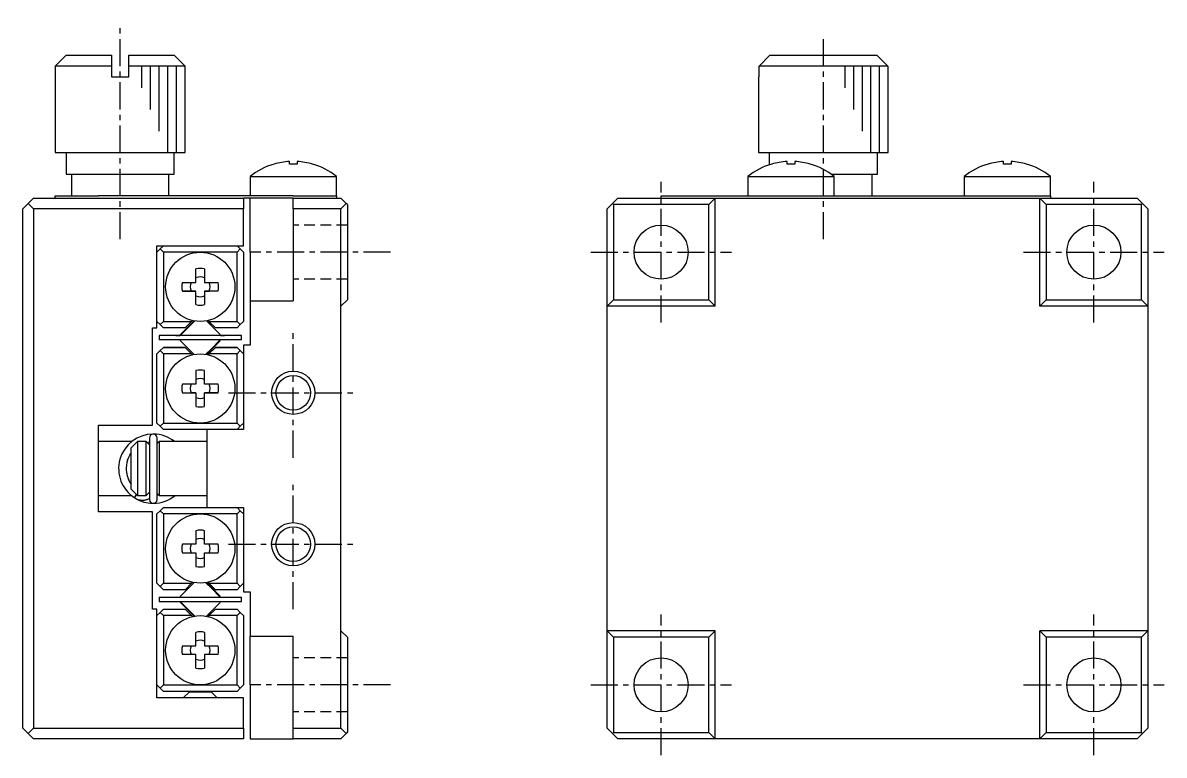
# Model space of a CAD drawing. Extents: x 10 to 156, y 10 to 103.
# Drawn here: x 103.2 to 156, y 44.7 to 78.5 of the extents above; entities that cross this region are included whole.
import ezdxf

# ---------------------------------------------------------------- set-up
doc = ezdxf.new("R2010")
doc.units = 0
doc.linetypes.add('CENTER', pattern=[2, 1.25, -0.25, 0.25, -0.25])
doc.linetypes.add('DASHED', pattern=[0.75, 0.5, -0.25])
doc.layers.get('0').update_dxf_attribs({"linetype": 'CONTINUOUS'})
doc.layers.add('CENTER', color=1, linetype='CENTER')

msp = doc.modelspace()

# ---------------------------------------------------------------- linework, layer by layer
at = {"color": 7, "linetype": 'CONTINUOUS'}
for p, q in [((105.232, 77.031), (104.732, 76.531)), ((105.232, 77.031), (107.332, 77.031)), ((107.332, 77.031), (107.332, 76.531)), ((108.132, 77.031), (110.232, 77.031)), ((108.132, 76.531), (108.132, 77.031)), ((110.732, 76.531), (110.232, 77.031)), ((137.258, 76.531), (137.764, 77.031)), ((137.764, 77.031), (142.7, 77.031)), ((142.7, 77.031), (143.205, 76.531)), ((107.332, 76.531), (104.732, 76.531)), ((104.732, 76.531), (104.732, 72.531)), ((107.332, 76.531), (107.332, 76.031)), ((110.732, 76.531), (108.132, 76.531)), ((108.132, 76.031), (108.132, 76.531)), ((110.732, 72.531), (110.732, 76.531)), ((143.205, 76.531), (137.258, 76.531)), ((137.258, 76.031), (137.258, 76.531)), ((143.205, 76.531), (143.205, 76.031)), ((107.332, 76.031), (108.132, 76.031)), ((137.232, 76.031), (137.258, 76.031)), ((137.232, 76.031), (137.232, 72.531)), ((143.205, 76.031), (143.232, 76.031)), ((143.232, 72.531), (143.232, 76.031)), ((104.732, 72.531), (110.732, 72.531)), ((105.232, 72.531), (105.232, 71.531)), ((110.232, 71.531), (110.232, 72.531)), ((137.232, 72.531), (143.232, 72.531)), ((137.732, 72.531), (137.732, 71.971)), ((142.732, 71.531), (142.732, 72.531)), ((114.845, 72.001), (114.843, 72.005)), ((115.552, 72.001), (115.552, 72.121)), ((115.912, 72.001), (115.552, 72.001)), ((115.912, 72.121), (115.912, 72.001)), ((116.62, 72.005), (116.618, 72.001)), ((137.845, 72.001), (137.843, 72.005)), ((138.552, 72.001), (138.552, 72.121)), ((138.912, 72.001), (138.552, 72.001)), ((138.912, 72.121), (138.912, 72.001)), ((139.62, 72.005), (139.618, 72.001)), ((147.845, 72.001), (147.843, 72.005)), ((148.552, 72.001), (148.552, 72.121)), ((148.912, 72.001), (148.552, 72.001)), ((148.912, 72.121), (148.912, 72.001)), ((149.62, 72.005), (149.618, 72.001)), ((105.232, 71.531), (110.232, 71.531)), ((105.482, 71.531), (105.482, 70.531)), ((109.982, 70.531), (109.982, 71.531)), ((113.732, 71.429), (117.732, 71.429)), ((113.732, 71.429), (113.732, 70.531)), ((117.732, 70.531), (117.732, 71.429)), ((136.732, 71.429), (138.732, 71.429)), ((136.732, 71.429), (136.732, 70.531)), ((138.732, 71.429), (140.732, 71.429)), ((140.597, 71.531), (142.732, 71.531)), ((140.732, 70.531), (140.732, 71.429)), ((142.482, 70.531), (142.482, 71.531)), ((146.732, 71.429), (148.732, 71.429)), ((146.732, 71.429), (146.732, 70.531)), ((148.732, 71.429), (150.732, 71.429)), ((150.732, 70.531), (150.732, 71.429)), ((103.482, 70.181), (103.232, 69.931)), ((103.732, 70.431), (103.482, 70.181)), ((103.482, 70.181), (103.732, 69.931)), ((103.732, 70.431), (113.432, 70.431)), ((104.732, 70.431), (104.732, 70.531)), ((104.732, 70.531), (106.732, 70.531)), ((114.932, 70.531), (106.732, 70.531)), ((115.732, 70.431), (113.432, 70.431)), ((113.432, 70.431), (113.432, 69.931)), ((113.732, 67.931), (113.732, 70.431)), ((115.732, 70.531), (114.932, 70.531)), ((115.732, 70.531), (117.732, 70.531)), ((115.732, 70.431), (117.932, 70.431)), ((115.732, 69.931), (115.732, 70.431)), ((117.732, 70.531), (117.732, 70.431)), ((117.932, 70.431), (118.182, 70.181)), ((118.182, 70.181), (117.932, 69.931)), ((118.232, 70.131), (118.182, 70.181)), ((130.482, 70.181), (130.232, 69.931)), ((130.732, 70.431), (130.482, 70.181)), ((130.532, 70.131), (130.482, 70.181)), ((130.732, 70.431), (135.232, 70.431)), ((132.732, 70.431), (132.732, 70.531)), ((132.732, 70.531), (134.732, 70.531)), ((134.732, 70.531), (137.932, 70.531)), ((134.932, 70.131), (135.232, 70.431)), ((135.232, 65.431), (135.232, 70.431)), ((135.232, 70.431), (150.232, 70.431)), ((137.932, 70.531), (138.732, 70.531)), ((138.732, 70.531), (139.532, 70.531)), ((139.532, 70.531), (147.932, 70.531)), ((147.932, 70.531), (148.732, 70.531)), ((148.732, 70.531), (150.732, 70.531)), ((148.732, 70.531), (150.732, 70.531)), ((150.232, 65.431), (150.232, 70.431)), ((150.232, 70.431), (150.532, 70.131)), ((150.232, 70.431), (154.732, 70.431)), ((150.732, 70.531), (150.732, 70.431)), ((154.982, 70.181), (154.732, 70.431)), ((154.982, 70.181), (154.932, 70.131)), ((155.232, 69.931), (154.982, 70.181)), ((103.232, 45.931), (103.232, 69.931)), ((113.432, 69.931), (103.732, 69.931)), ((103.732, 69.931), (103.732, 45.931)), ((113.432, 68.231), (113.432, 69.931)), ((115.732, 69.931), (115.732, 65.681)), ((117.932, 69.931), (115.732, 69.931)), ((117.932, 65.431), (117.932, 69.931)), ((118.232, 70.131), (118.232, 65.731)), ((130.232, 65.431), (130.232, 69.931)), ((130.532, 70.131), (130.532, 65.731)), ((134.932, 70.131), (130.532, 70.131)), ((134.932, 65.731), (134.932, 70.131)), ((150.532, 70.131), (150.532, 65.731)), ((154.932, 70.131), (150.532, 70.131)), ((154.932, 65.731), (154.932, 70.131)), ((155.232, 69.931), (155.232, 65.431)), ((109.432, 68.231), (113.432, 68.231)), ((109.432, 64.431), (109.432, 68.231)), ((109.432, 67.931), (109.582, 68.081)), ((109.582, 68.081), (109.432, 67.931)), ((109.732, 68.231), (109.582, 68.081)), ((109.582, 68.081), (109.732, 68.231)), ((109.582, 68.081), (109.732, 67.931)), ((113.282, 68.081), (113.132, 68.231)), ((113.132, 68.231), (113.282, 68.081)), ((113.132, 67.931), (113.282, 68.081)), ((113.282, 68.081), (113.432, 67.931)), ((113.432, 67.931), (113.282, 68.081)), ((111.432, 67.931), (109.732, 67.931)), ((109.732, 67.931), (109.732, 64.731)), ((113.132, 67.931), (111.432, 67.931)), ((113.132, 64.731), (113.132, 67.931)), ((113.432, 67.931), (113.432, 64.731)), ((113.732, 67.931), (113.732, 65.681)), ((111.232, 66.531), (111.232, 67.157)), ((111.632, 67.157), (111.632, 66.531)), ((110.606, 66.531), (111.232, 66.531)), ((111.632, 66.531), (112.258, 66.531)), ((111.232, 66.131), (110.606, 66.131)), ((110.606, 66.131), (111.018, 66.131)), ((111.018, 66.131), (111.232, 66.131)), ((111.232, 65.505), (111.232, 66.131)), ((112.258, 66.131), (111.632, 66.131)), ((111.632, 66.131), (111.632, 65.505)), ((111.632, 66.131), (111.845, 66.131)), ((112.258, 66.131), (111.845, 66.131)), ((113.732, 65.681), (113.732, 63.631)), ((113.732, 65.681), (115.732, 65.681)), ((117.932, 65.431), (118.232, 65.731)), ((117.932, 50.431), (117.932, 65.431)), ((130.232, 65.431), (130.532, 65.731)), ((135.232, 65.431), (130.232, 65.431)), ((130.232, 50.431), (130.232, 65.431)), ((130.532, 65.731), (134.932, 65.731)), ((135.232, 65.431), (134.932, 65.731)), ((150.532, 65.731), (150.232, 65.431)), ((155.232, 65.431), (150.232, 65.431)), ((150.532, 65.731), (154.932, 65.731)), ((154.932, 65.731), (155.232, 65.431)), ((155.232, 65.431), (155.232, 50.431)), ((109.232, 64.431), (109.432, 64.431)), ((109.232, 59.931), (109.232, 64.431)), ((109.582, 64.581), (109.432, 64.731)), ((109.732, 64.731), (109.582, 64.581)), ((109.582, 64.581), (109.732, 64.431)), ((109.732, 64.731), (111.033, 64.731)), ((110.733, 64.431), (109.732, 64.431)), ((111.147, 64.757), (110.53, 64.14)), ((110.53, 64.105), (111.177, 64.752)), ((110.53, 64.105), (110.919, 64.494)), ((110.733, 64.431), (111.033, 64.731)), ((110.919, 64.494), (111.177, 64.752)), ((111.033, 64.731), (111.073, 64.772)), ((112.333, 64.14), (111.717, 64.757)), ((111.79, 64.772), (111.831, 64.731)), ((111.831, 64.731), (113.132, 64.731)), ((111.831, 64.731), (112.131, 64.431)), ((113.132, 64.431), (112.131, 64.431)), ((113.282, 64.581), (113.132, 64.731)), ((113.132, 64.431), (113.282, 64.581)), ((113.432, 64.731), (113.282, 64.581)), ((113.332, 64.081), (109.532, 64.081)), ((110.489, 64.081), (109.532, 64.081)), ((109.532, 64.081), (109.532, 63.881)), ((113.332, 63.881), (109.532, 63.881)), ((110.307, 64.081), (110.489, 64.081)), ((110.489, 64.081), (110.307, 64.081)), ((110.307, 64.081), (110.489, 64.081)), ((110.489, 64.081), (110.307, 64.081)), ((110.307, 64.081), (110.489, 64.081)), ((110.489, 64.081), (110.307, 64.081)), ((110.307, 64.081), (110.489, 64.081)), ((110.489, 64.081), (110.307, 64.081)), ((110.307, 64.081), (110.489, 64.081)), ((110.489, 64.081), (110.307, 64.081)), ((110.307, 64.081), (110.489, 64.081)), ((110.51, 64.081), (110.307, 64.081)), ((110.307, 64.081), (110.51, 64.081)), ((112.557, 64.081), (110.307, 64.081)), ((112.333, 63.857), (111.944, 63.468)), ((112.374, 64.081), (112.557, 64.081)), ((112.557, 64.081), (112.374, 64.081)), ((112.374, 64.081), (112.557, 64.081)), ((112.557, 64.081), (112.374, 64.081)), ((112.374, 64.081), (112.557, 64.081)), ((112.557, 64.081), (112.374, 64.081)), ((112.374, 64.081), (112.557, 64.081)), ((112.557, 64.081), (112.374, 64.081)), ((112.374, 64.081), (112.557, 64.081)), ((112.557, 64.081), (112.374, 64.081)), ((112.374, 64.081), (112.557, 64.081)), ((112.557, 64.081), (112.374, 64.081)), ((112.374, 64.081), (112.557, 64.081)), ((113.332, 64.081), (112.374, 64.081)), ((113.332, 63.881), (113.332, 64.081)), ((109.432, 63.231), (109.582, 63.381)), ((109.582, 63.381), (109.432, 63.231)), ((109.732, 63.531), (109.582, 63.381)), ((109.582, 63.381), (109.732, 63.531)), ((109.582, 63.381), (109.732, 63.231)), ((109.732, 63.531), (110.733, 63.531)), ((110.733, 63.531), (109.732, 63.531)), ((110.53, 63.822), (111.147, 63.206)), ((111.033, 63.231), (110.733, 63.531)), ((110.733, 63.531), (111.033, 63.231)), ((111.944, 63.468), (111.687, 63.211)), ((111.717, 63.206), (112.333, 63.822)), ((111.831, 63.231), (112.131, 63.531)), ((112.131, 63.531), (111.831, 63.231)), ((112.131, 63.531), (113.132, 63.531)), ((113.132, 63.531), (112.131, 63.531)), ((113.282, 63.381), (113.132, 63.531)), ((113.132, 63.531), (113.282, 63.381)), ((113.132, 63.231), (113.282, 63.381)), ((113.282, 63.381), (113.432, 63.231)), ((113.432, 63.231), (113.282, 63.381)), ((113.432, 63.631), (113.432, 59.731)), ((113.732, 63.631), (113.432, 63.631)), ((109.432, 60.031), (109.432, 63.231)), ((111.033, 63.231), (109.732, 63.231)), ((109.732, 63.231), (109.732, 60.031)), ((111.033, 63.231), (111.073, 63.19)), ((111.073, 63.19), (111.033, 63.231)), ((111.79, 63.19), (111.831, 63.231)), ((111.831, 63.231), (111.79, 63.19)), ((113.132, 63.231), (111.831, 63.231)), ((113.132, 60.031), (113.132, 63.231)), ((111.232, 62.457), (111.232, 61.831)), ((111.632, 61.831), (111.632, 62.457)), ((111.232, 61.831), (110.606, 61.831)), ((112.258, 61.831), (111.632, 61.831)), ((110.606, 61.431), (111.232, 61.431)), ((110.606, 61.431), (111.018, 61.431)), ((111.232, 61.431), (111.018, 61.431)), ((111.232, 61.431), (111.232, 60.805)), ((111.632, 60.805), (111.632, 61.431)), ((111.632, 61.431), (112.258, 61.431)), ((111.845, 61.431), (111.632, 61.431)), ((112.258, 61.431), (111.845, 61.431)), ((106.732, 59.931), (109.232, 59.931)), ((106.732, 55.931), (106.732, 59.931)), ((109.582, 59.881), (109.432, 60.031)), ((109.732, 60.031), (109.582, 59.881)), ((109.582, 59.881), (109.732, 59.731)), ((109.732, 60.031), (111.432, 60.031)), ((111.732, 59.731), (109.732, 59.731)), ((111.432, 60.031), (113.132, 60.031)), ((111.732, 59.731), (111.732, 56.131)), ((113.432, 59.731), (111.732, 59.731)), ((113.282, 59.881), (113.132, 60.031)), ((113.132, 59.731), (113.282, 59.881)), ((113.432, 60.031), (113.282, 59.881)), ((108.274, 59.181), (106.732, 59.181)), ((108.532, 59.181), (108.232, 58.881)), ((108.438, 59.294), (108.402, 59.272)), ((108.402, 59.273), (108.402, 59.273)), ((108.402, 59.273), (108.402, 59.272)), ((108.532, 59.181), (108.532, 56.681)), ((108.932, 59.181), (108.532, 59.181)), ((108.932, 56.681), (108.932, 59.181)), ((109.085, 59.028), (108.932, 59.181)), ((108.974, 59.139), (109.085, 59.16)), ((109.085, 59.347), (109.085, 56.497)), ((109.434, 59.16), (109.499, 59.149)), ((109.435, 56.497), (109.435, 59.347)), ((109.532, 59.181), (109.435, 59.084)), ((109.499, 59.149), (109.435, 59.084)), ((109.532, 59.181), (109.532, 56.681)), ((111.732, 59.181), (109.532, 59.181)), ((108.175, 58.543), (108.232, 58.634)), ((108.232, 56.981), (108.232, 58.881)), ((108.074, 58.319), (108.127, 58.451)), ((108.127, 58.451), (108.175, 58.543)), ((108.232, 56.981), (108.532, 56.681)), ((106.732, 56.681), (108.251, 56.681)), ((108.394, 56.577), (108.477, 56.736)), ((108.394, 56.577), (108.401, 56.573)), ((108.402, 56.578), (108.401, 56.575)), ((108.401, 56.575), (108.401, 56.573)), ((108.401, 56.573), (108.401, 56.573)), ((108.401, 56.573), (108.402, 56.572)), ((108.401, 56.573), (108.436, 56.551)), ((108.403, 56.581), (108.402, 56.578)), ((108.402, 56.572), (108.429, 56.555)), ((108.404, 56.586), (108.403, 56.581)), ((108.406, 56.591), (108.404, 56.586)), ((108.409, 56.597), (108.406, 56.591)), ((108.412, 56.603), (108.409, 56.597)), ((108.416, 56.61), (108.412, 56.603)), ((108.42, 56.618), (108.416, 56.61)), ((108.424, 56.626), (108.42, 56.618)), ((108.429, 56.635), (108.424, 56.626)), ((108.434, 56.644), (108.429, 56.635)), ((108.429, 56.555), (108.458, 56.539)), ((108.44, 56.654), (108.434, 56.644)), ((108.445, 56.664), (108.44, 56.654)), ((108.451, 56.674), (108.445, 56.664)), ((108.458, 56.685), (108.451, 56.674)), ((108.464, 56.695), (108.458, 56.685)), ((108.458, 56.539), (108.488, 56.525)), ((108.471, 56.706), (108.464, 56.695)), ((108.478, 56.717), (108.471, 56.706)), ((108.485, 56.728), (108.478, 56.717)), ((108.488, 56.525), (108.519, 56.512)), ((108.519, 56.512), (108.551, 56.501)), ((108.532, 56.681), (108.932, 56.681)), ((108.551, 56.501), (108.583, 56.491)), ((108.583, 56.491), (108.615, 56.483)), ((108.615, 56.483), (108.648, 56.476)), ((108.648, 56.476), (108.681, 56.472)), ((108.681, 56.472), (108.715, 56.468)), ((108.715, 56.468), (108.748, 56.467)), ((108.748, 56.467), (108.781, 56.467)), ((108.781, 56.467), (108.815, 56.469)), ((108.815, 56.469), (108.848, 56.472)), ((108.848, 56.472), (108.881, 56.478)), ((108.881, 56.478), (108.914, 56.484)), ((108.914, 56.484), (108.946, 56.493)), ((108.932, 56.681), (109.085, 56.834)), ((108.946, 56.493), (108.978, 56.503)), ((108.978, 56.503), (109.01, 56.514)), ((109.01, 56.514), (109.04, 56.527)), ((109.04, 56.527), (109.07, 56.542)), ((109.07, 56.542), (109.085, 56.55)), ((109.435, 56.778), (109.515, 56.698)), ((109.435, 56.778), (109.532, 56.681)), ((109.515, 56.698), (109.435, 56.684)), ((109.532, 56.681), (111.732, 56.681)), ((109.232, 55.931), (106.732, 55.931)), ((109.232, 51.431), (109.232, 55.931)), ((109.432, 55.831), (109.582, 55.981)), ((109.732, 56.131), (109.582, 55.981)), ((109.582, 55.981), (109.732, 55.831)), ((109.732, 56.131), (111.732, 56.131)), ((111.732, 56.131), (113.432, 56.131)), ((113.282, 55.981), (113.132, 56.131)), ((113.132, 55.831), (113.282, 55.981)), ((113.282, 55.981), (113.432, 55.831)), ((113.432, 56.131), (113.432, 52.231)), ((109.432, 52.631), (109.432, 55.831)), ((111.432, 55.831), (109.732, 55.831)), ((109.732, 55.831), (109.732, 52.631)), ((113.132, 55.831), (111.432, 55.831)), ((113.132, 52.631), (113.132, 55.831)), ((111.232, 55.057), (111.232, 54.431)), ((111.632, 54.431), (111.632, 55.057)), ((111.232, 54.431), (110.606, 54.431)), ((112.258, 54.431), (111.632, 54.431)), ((110.606, 54.031), (111.232, 54.031)), ((111.232, 54.031), (111.232, 53.405)), ((111.632, 53.405), (111.632, 54.031)), ((111.632, 54.031), (112.258, 54.031)), ((109.582, 52.481), (109.432, 52.631)), ((109.732, 52.631), (109.582, 52.481)), ((109.582, 52.481), (109.732, 52.331)), ((109.732, 52.631), (111.033, 52.631)), ((110.733, 52.331), (109.732, 52.331)), ((111.147, 52.657), (110.53, 52.04)), ((110.733, 52.331), (111.033, 52.631)), ((111.033, 52.631), (111.073, 52.672)), ((111.687, 52.652), (111.944, 52.394)), ((112.333, 52.04), (111.717, 52.657)), ((111.79, 52.672), (111.831, 52.631)), ((111.831, 52.631), (113.132, 52.631)), ((111.831, 52.631), (112.131, 52.331)), ((111.944, 52.394), (112.333, 52.005)), ((113.132, 52.331), (112.131, 52.331)), ((113.282, 52.481), (113.132, 52.631)), ((113.132, 52.331), (113.282, 52.481)), ((113.432, 52.631), (113.282, 52.481)), ((113.432, 52.231), (113.732, 52.231)), ((113.732, 52.231), (113.732, 50.181)), ((109.532, 51.981), (109.532, 51.781)), ((109.532, 51.981), (113.332, 51.981)), ((109.532, 51.781), (113.332, 51.781)), ((111.177, 51.111), (110.53, 51.757)), ((110.53, 51.722), (111.147, 51.106)), ((111.717, 51.106), (112.333, 51.722)), ((113.332, 51.781), (113.332, 51.981)), ((109.432, 51.431), (109.232, 51.431)), ((109.432, 47.331), (109.432, 51.431)), ((109.432, 51.131), (109.582, 51.281)), ((109.732, 51.431), (109.582, 51.281)), ((109.582, 51.281), (109.732, 51.131)), ((109.732, 51.431), (110.733, 51.431)), ((111.033, 51.131), (110.733, 51.431)), ((112.131, 51.431), (111.831, 51.131)), ((112.131, 51.431), (113.132, 51.431)), ((113.282, 51.281), (113.132, 51.431)), ((113.132, 51.131), (113.282, 51.281)), ((113.282, 51.281), (113.432, 51.131)), ((109.732, 51.131), (109.732, 47.931)), ((111.033, 51.131), (109.732, 51.131)), ((111.073, 51.09), (111.033, 51.131)), ((111.831, 51.131), (111.79, 51.09)), ((113.132, 51.131), (111.831, 51.131)), ((113.132, 47.931), (113.132, 51.131)), ((113.432, 51.131), (113.432, 47.931)), ((111.232, 49.731), (111.232, 50.357)), ((111.632, 50.357), (111.632, 49.731)), ((113.732, 50.181), (115.732, 50.181)), ((113.732, 47.931), (113.732, 50.181)), ((115.732, 45.931), (115.732, 50.181)), ((117.932, 45.931), (117.932, 50.431)), ((118.232, 50.131), (117.932, 50.431)), ((118.232, 50.131), (118.232, 45.731)), ((130.532, 50.131), (130.232, 50.431)), ((130.232, 45.931), (130.232, 50.431)), ((135.232, 50.431), (130.232, 50.431)), ((130.532, 50.131), (130.532, 45.731)), ((134.932, 50.131), (130.532, 50.131)), ((134.932, 50.131), (135.232, 50.431)), ((134.932, 45.731), (134.932, 50.131)), ((135.232, 45.431), (135.232, 50.431)), ((150.232, 50.431), (150.532, 50.131)), ((155.232, 50.431), (150.232, 50.431)), ((150.232, 45.431), (150.232, 50.431)), ((150.532, 50.131), (150.532, 45.731)), ((154.932, 50.131), (150.532, 50.131)), ((155.232, 50.431), (154.932, 50.131)), ((154.932, 45.731), (154.932, 50.131)), ((155.232, 50.431), (155.232, 45.931)), ((110.606, 49.731), (111.232, 49.731)), ((111.632, 49.731), (112.258, 49.731)), ((111.232, 49.331), (110.606, 49.331)), ((111.232, 48.705), (111.232, 49.331)), ((111.632, 49.331), (111.632, 48.705)), ((112.258, 49.331), (111.632, 49.331)), ((109.582, 47.781), (109.432, 47.931)), ((109.732, 47.931), (109.582, 47.781)), ((109.582, 47.781), (109.732, 47.631)), ((109.732, 47.931), (111.432, 47.931)), ((113.132, 47.631), (109.732, 47.631)), ((110.932, 47.616), (110.647, 47.331)), ((110.932, 47.616), (111.432, 47.616)), ((111.432, 47.931), (113.132, 47.931)), ((111.432, 47.616), (111.932, 47.616)), ((112.216, 47.331), (111.932, 47.616)), ((113.282, 47.781), (113.132, 47.931)), ((113.132, 47.631), (113.282, 47.781)), ((113.432, 47.931), (113.282, 47.781)), ((113.732, 47.931), (113.732, 45.431)), ((113.432, 47.331), (109.432, 47.331)), ((113.432, 45.931), (113.432, 47.331)), ((103.232, 45.931), (103.482, 45.681)), ((103.732, 45.931), (103.482, 45.681)), ((103.732, 45.931), (113.432, 45.931)), ((113.432, 45.931), (113.432, 45.431)), ((115.732, 45.931), (117.932, 45.931)), ((115.732, 45.431), (115.732, 45.931)), ((117.932, 45.931), (118.182, 45.681)), ((130.232, 45.931), (130.482, 45.681)), ((154.982, 45.681), (155.232, 45.931)), ((103.482, 45.681), (103.732, 45.431)), ((113.432, 45.431), (103.732, 45.431)), ((113.732, 45.431), (115.732, 45.431)), ((117.932, 45.431), (115.732, 45.431)), ((118.182, 45.681), (117.932, 45.431)), ((118.232, 45.731), (118.182, 45.681)), ((130.532, 45.731), (130.482, 45.681)), ((130.482, 45.681), (130.732, 45.431)), ((130.532, 45.731), (134.932, 45.731)), ((135.232, 45.431), (130.732, 45.431)), ((135.232, 45.431), (134.932, 45.731)), ((150.232, 45.431), (135.232, 45.431)), ((150.532, 45.731), (150.232, 45.431)), ((154.732, 45.431), (150.232, 45.431)), ((150.532, 45.731), (154.932, 45.731)), ((154.732, 45.431), (154.982, 45.681)), ((154.982, 45.681), (154.932, 45.731))]:
    msp.add_line(p, q, dxfattribs=at)
at = {"color": 3, "linetype": 'CONTINUOUS'}
for p, q in [((108.732, 75.531), (108.732, 76.531)), ((109.132, 74.531), (109.132, 76.531)), ((109.532, 73.531), (109.532, 76.531)), ((109.932, 72.531), (109.932, 76.531)), ((110.332, 72.531), (110.332, 76.531)), ((141.232, 75.531), (141.232, 76.531)), ((141.632, 74.531), (141.632, 76.531)), ((142.032, 73.531), (142.032, 76.531)), ((142.432, 72.531), (142.432, 76.531)), ((142.832, 72.531), (142.832, 76.531))]:
    msp.add_line(p, q, dxfattribs=at)
at = {"color": 3, "linetype": 'DASHED'}
for p, q in [((118.232, 69.181), (115.732, 69.181)), ((118.232, 66.681), (115.732, 66.681)), ((118.232, 49.181), (115.732, 49.181)), ((118.232, 46.681), (115.732, 46.681))]:
    msp.add_line(p, q, dxfattribs=at)
at = {"color": 7, "linetype": 'CONTINUOUS'}
for centre, radius in [((132.732, 67.931), 1.25), ((152.732, 67.931), 1.25), ((111.432, 66.331), 1.6), ((111.432, 61.631), 1.6), ((115.732, 61.431), 0.8), ((111.432, 54.231), 1.6), ((115.732, 54.431), 0.8), ((111.432, 49.531), 1.6), ((132.732, 47.931), 1.25), ((152.732, 47.931), 1.25)]:
    msp.add_circle(centre, radius, dxfattribs=at)
at = {"color": 3, "linetype": 'CONTINUOUS'}
for centre in [(115.732, 61.431), (115.732, 54.431)]:
    msp.add_circle(centre, 1, dxfattribs=at)
at = {"color": 7, "linetype": 'CONTINUOUS'}
for centre, radius, start, end in [((115.732, 68.931), 3.2, 106.1225, 128.6822), ((115.732, 68.931), 3.195, 93.2297, 106.1067), ((115.732, 68.931), 3.195, 73.8933, 86.7703), ((115.732, 68.931), 3.2, 51.3178, 73.8775), ((138.732, 68.931), 3.2, 106.1225, 128.6822), ((138.732, 68.931), 3.195, 93.2297, 106.1067), ((138.732, 68.931), 3.195, 73.8933, 86.7703), ((138.732, 68.931), 3.2, 51.3178, 73.8775), ((148.732, 68.931), 3.2, 106.1225, 128.6822), ((148.732, 68.931), 3.195, 93.2297, 106.1067), ((148.732, 68.931), 3.195, 73.8933, 86.7703), ((148.732, 68.931), 3.2, 51.3178, 73.8775), ((111.432, 66.331), 0.85, 76.391, 103.609), ((111.432, 66.331), 0.85, 166.391, 193.609), ((111.432, 66.331), 0.459, 154.1861, 205.8139), ((111.432, 66.331), 0.459, 64.1861, 115.8139), ((111.432, 66.331), 0.459, 334.1861, 25.8139), ((111.432, 66.331), 0.85, 346.391, 13.609), ((111.432, 66.331), 0.459, 244.1861, 295.8139), ((111.432, 66.331), 0.85, 256.391, 283.609), ((110.672, 63.999), 0.2, 135, 155.6939), ((110.672, 63.963), 0.2, 204.3061, 225), ((110.672, 63.963), 0.2, 135, 143.9573), ((112.192, 63.999), 0.2, 24.3061, 45), ((112.192, 63.963), 0.2, 315, 335.6939), ((112.192, 63.999), 0.2, 315, 323.9573), ((111.432, 61.631), 0.85, 76.391, 103.609), ((111.432, 61.631), 0.85, 166.391, 193.609), ((111.432, 61.631), 0.459, 154.1861, 205.8139), ((111.432, 61.631), 0.459, 64.1861, 115.8139), ((111.432, 61.631), 0.459, 334.1861, 25.8139), ((111.432, 61.631), 0.85, 346.391, 13.609), ((111.432, 61.631), 0.459, 244.1861, 295.8139), ((111.432, 61.631), 0.85, 256.391, 283.609), ((109.26, 57.922), 1.6, 90.6738, 237.5564), ((109.26, 59.347), 0.175, 0, 180), ((109.258, 57.917), 1.605, 52.0059, 89.2712), ((109.255, 57.922), 1.246, 161.4139, 183.3896), ((109.26, 57.922), 1.251, 183.3854, 214.6776), ((109.261, 57.927), 1.605, 239.0517, 269.271), ((109.26, 56.497), 0.175, 180, 0), ((109.26, 57.919), 1.597, 270.6747, 309.1363), ((111.432, 54.231), 0.85, 76.391, 103.609), ((111.432, 54.231), 0.85, 166.391, 193.609), ((111.432, 54.231), 0.459, 154.1861, 205.8139), ((111.432, 54.231), 0.459, 64.1861, 115.8139), ((111.432, 54.231), 0.459, 334.1861, 25.8139), ((111.432, 54.231), 0.85, 346.391, 13.609), ((111.432, 54.231), 0.459, 244.1861, 295.8139), ((111.432, 54.231), 0.85, 256.391, 283.609), ((110.672, 51.899), 0.2, 135, 155.6939), ((110.672, 51.863), 0.2, 204.3061, 225), ((110.672, 51.899), 0.2, 216.0427, 225), ((112.192, 51.899), 0.2, 24.3061, 45), ((112.192, 51.863), 0.2, 36.0427, 45), ((112.192, 51.863), 0.2, 315, 335.6939), ((111.432, 49.531), 0.85, 76.391, 103.609), ((111.432, 49.531), 0.85, 166.391, 193.609), ((111.432, 49.531), 0.459, 154.1861, 205.8139), ((111.432, 49.531), 0.459, 64.1861, 115.8139), ((111.432, 49.531), 0.459, 334.1861, 25.8139), ((111.432, 49.531), 0.85, 346.391, 13.609), ((111.432, 49.531), 0.459, 244.1861, 295.8139), ((111.432, 49.531), 0.85, 256.391, 283.609)]:
    msp.add_arc(centre, radius, start, end, dxfattribs=at)
at = {"layer": 'CENTER', "color": 1, "linetype": 'CENTER'}
for p, q in [((107.732, 68.531), (107.732, 78.531)), ((140.232, 68.531), (140.232, 78.031)), ((132.732, 64.681), (132.732, 71.181)), ((152.732, 64.681), (152.732, 71.181)), ((120.232, 67.931), (113.732, 67.931)), ((129.482, 67.931), (135.982, 67.931)), ((149.482, 67.931), (155.982, 67.931)), ((115.732, 58.431), (115.732, 64.431)), ((112.732, 61.431), (118.732, 61.431)), ((115.732, 51.431), (115.732, 57.431)), ((112.732, 54.431), (118.732, 54.431)), ((132.732, 44.681), (132.732, 51.181)), ((152.732, 44.681), (152.732, 51.181)), ((120.232, 47.931), (113.732, 47.931)), ((129.482, 47.931), (135.982, 47.931)), ((149.482, 47.931), (155.982, 47.931))]:
    msp.add_line(p, q, dxfattribs=at)

doc.saveas('drawing.dxf')
